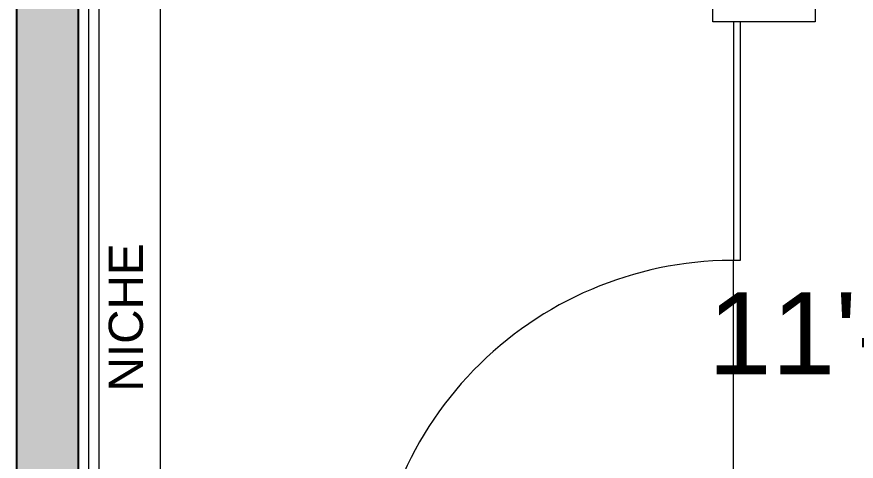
# Model space of a CAD drawing. Header units: inches. Extents: x 211391 to 214260, y -106888 to -102532.
# Drawn here: x 213399.9 to 213461.4, y -105826.6 to -105794 of the extents above; entities that cross this region are included whole.
import ezdxf

# ---------------------------------------------------------------- set-up
doc = ezdxf.new("R2010")
doc.units = ezdxf.units.IN
doc.header["$MEASUREMENT"] = 0
for name, color, linetype, lineweight in [('DROP', 1, 'Continuous', 5), ('GLASS', 4, 'Continuous', 18), ('HATCH', 251, 'Continuous', 13), ('STONE', 1, 'Continuous', 18), ('TEXT', 3, 'Continuous', 9), ('WALL', 5, 'Continuous', 25)]:
    doc.layers.add(name, color=color, linetype=linetype, lineweight=lineweight)
doc.styles.add('STYLE1', font='arial.ttf', dxfattribs={"height": 8})
doc.styles.add('style5', font='arial.ttf', dxfattribs={"height": 9})

msp = doc.modelspace()

# ---------------------------------------------------------------- hatches: boundary and pattern name
at = {"layer": 'HATCH', "ltscale": 15}
h = msp.add_hatch(color=256, dxfattribs=at)
h.dxf.hatch_style = 1
h.paths.add_polyline_path([(213456.138, -105867.905), (213456.138, -105863.405), (213408.888, -105863.405), (213408.888, -105854.161), (213404.388, -105854.161), (213404.388, -105779.773), (213408.888, -105779.773), (213408.888, -105770.405), (213399.888, -105770.405), (213399.888, -105965.405), (213408.888, -105965.405), (213408.888, -105867.905)])

# ---------------------------------------------------------------- linework, layer by layer
at = {"layer": 'DROP', "ltscale": 20}
msp.add_line((213452.388, -105838.402), (213452.393, -105811.898), dxfattribs=at)
at = {"layer": 'GLASS', "ltscale": 20}
for p, q in [((213452.388, -105794.405), (213452.388, -105811.898)), ((213452.888, -105794.405), (213452.888, -105811.902))]:
    msp.add_line(p, q, dxfattribs=at)
at = {"layer": 'GLASS', "ltscale": 10}
msp.add_arc((213452.393, -105838.402), 26.505, 88.92908, 180, dxfattribs=at)
at = {"layer": 'STONE'}
for p, q in [((213405.138, -105780.523), (213405.138, -105853.411)), ((213405.888, -105781.273), (213405.888, -105852.661)), ((213410.388, -105781.273), (213410.388, -105852.661))]:
    msp.add_line(p, q, dxfattribs=at)
msp.add_lwpolyline([(213461.389, -105767.405), (213461.389, -105768.905), (213458.389, -105768.905), (213458.389, -105794.405), (213450.889, -105794.405), (213450.889, -105768.905), (213410.388, -105768.905)], dxfattribs=at)
at = {"layer": 'WALL', "ltscale": 20}
msp.add_line((213399.888, -105965.405), (213399.888, -105770.405), dxfattribs=at)
at = {"layer": 'WALL', "ltscale": 25}
msp.add_line((213404.388, -105779.773), (213404.388, -105854.161), dxfattribs=at)

# ---------------------------------------------------------------- texts
at = {"layer": 'TEXT', "ltscale": 10, "insert": (213528.225, -105803.045), "char_height": 6, "attachment_point": 3, "style": 'STYLE1'}
msp.add_mtext_dynamic_manual_height_columns('\\A1;\\pxqc;TOILET\\P11\'-1{\\H0.7x;\\S1#2;\\H1.42857x;"} x 8\'-0"', width=101.99422, gutter_width=35, heights=[0], dxfattribs=at)
at = {"layer": 'TEXT', "insert": (213406.625, -105816.081), "char_height": 2.5, "width": 19.60533, "attachment_point": 2, "rotation": 90, "style": 'style5'}
msp.add_mtext('\\A1;NICHE', dxfattribs=at)

doc.saveas('drawing.dxf')
